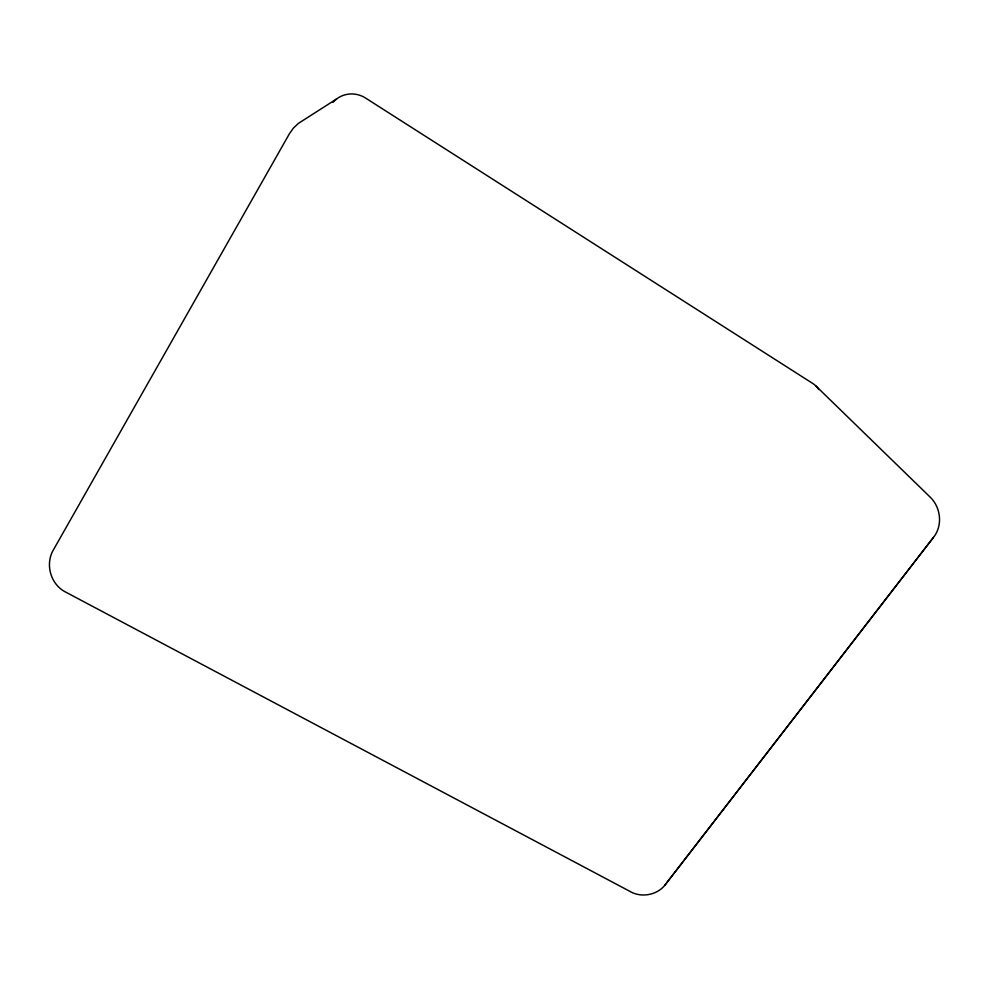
<?xml version="1.0" encoding="UTF-8"?>
<svg xmlns="http://www.w3.org/2000/svg" width="989" height="989" viewBox="0 0 989 989"><rect width="100%" height="100%" fill="white"/><g stroke="black" fill="none" stroke-linecap="round" stroke-linejoin="round"><path stroke-width="1.48" d="M336.668 98.925L298.455 123.353L293.473 128.001L289.517 133.564L53.839 549.13C44.653 563.742 50.451 584.746 66.078 592.3L629.35 891.064C641.317 898.506 658.526 895.082 666.363 883.251L933.418 537.447C942.913 525.703 940.922 507.654 930.34 497.282L816.036 386.118M664.929 885.093L933.418 537.447M332.934 102.399A26.864 25.763 66.8 0 1 365.584 98.059L812.55 383.336A24.49 22.475 -34.8 0 1 818.83 389.542"/></g></svg>
